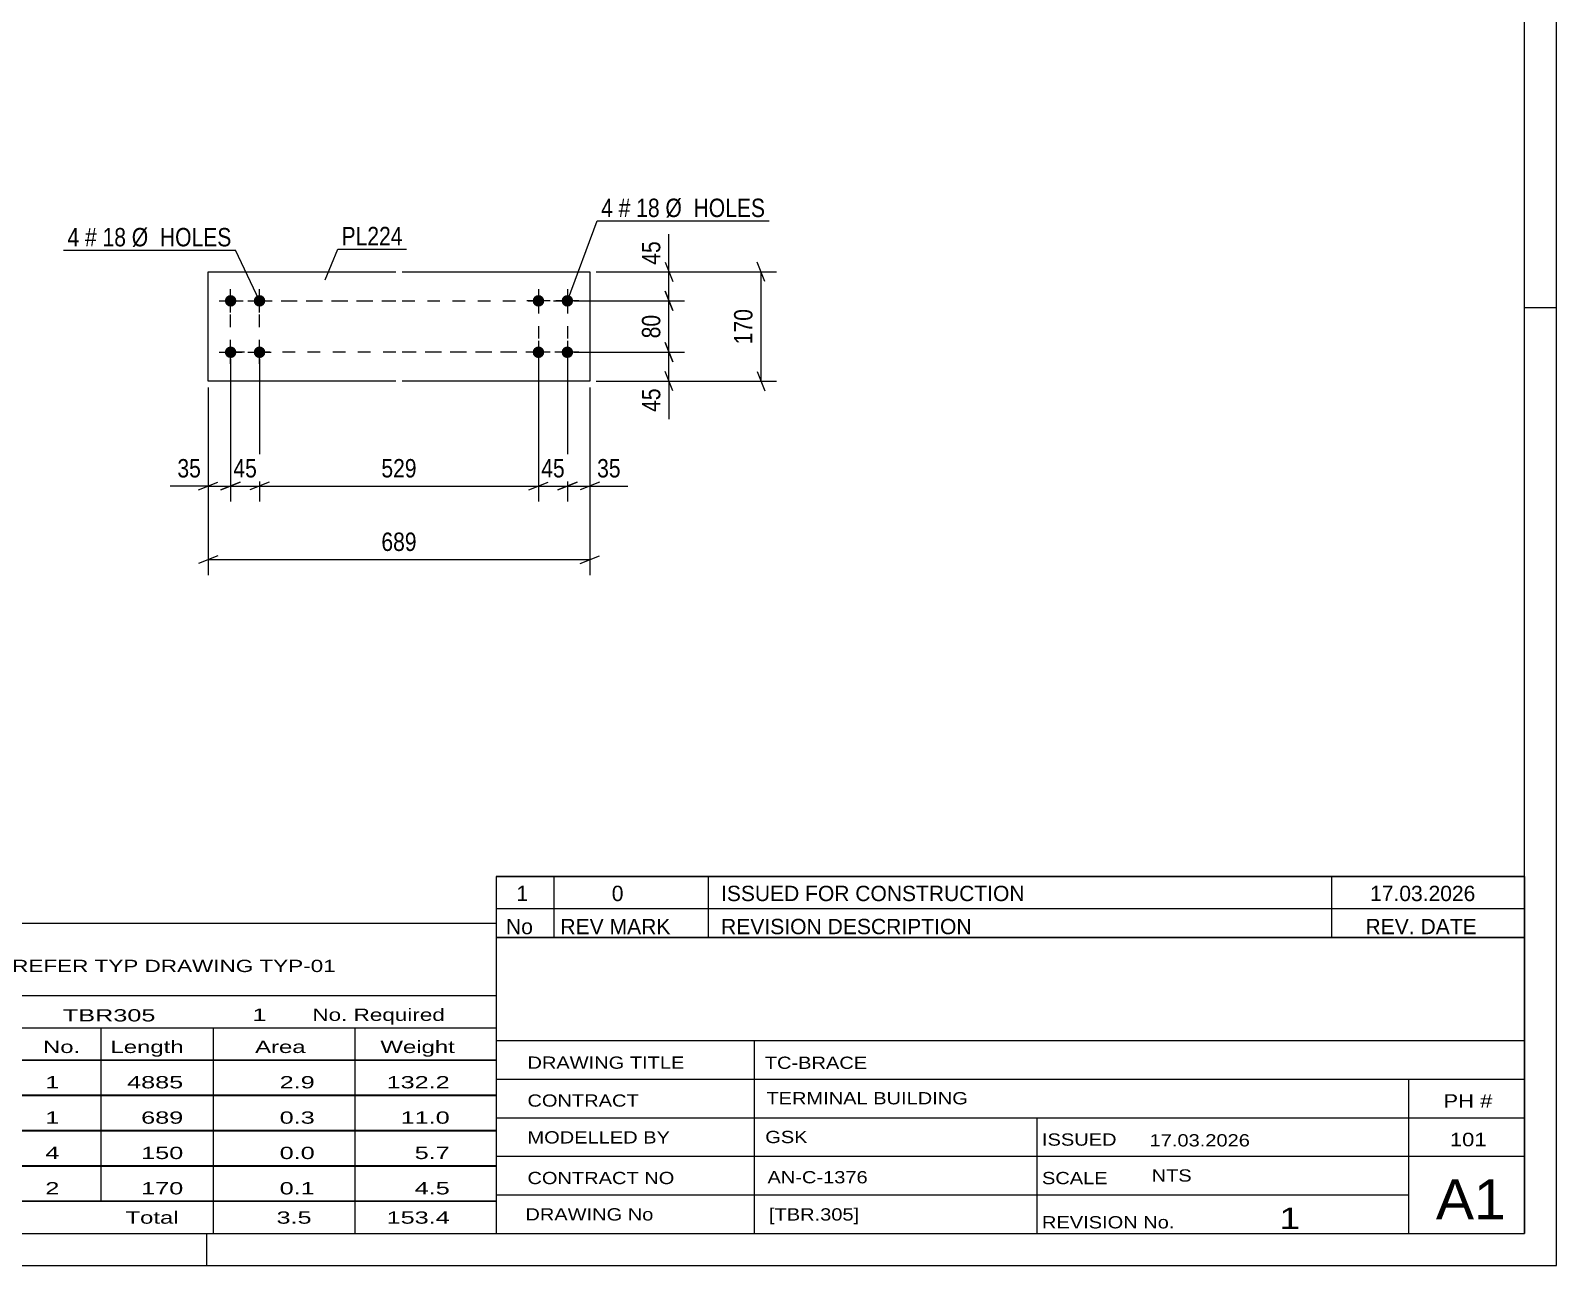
# Model space of a CAD drawing. Header units: millimetres. Extents: x 0 to 594, y 0 to 420.
# Drawn here: x 356.6 to 594, y 0 to 192.2 of the extents above; entities that cross this region are included whole.
import ezdxf

# ---------------------------------------------------------------- set-up
doc = ezdxf.new("R2010")
doc.units = ezdxf.units.MM
doc.linetypes.add('DXK_LINE_DOT2', pattern=[3.9198, 1.9599, -1.9599])
doc.styles.add('Arial Narrow', font='ARIALN.TTF', dxfattribs={"height": 0.2})

# ---------------------------------------------------------------- blocks, each defined once
blk = doc.blocks.new('Unknown-580609718-1130')
at = {"color": 5, "linetype": 'Continuous'}
for p, q in [((594, 0), (594, 420)), ((589, 5), (589, 415)), ((594, 149), (589, 149)), ((5, 5), (589, 5)), ((384, 0), (384, 5)), ((0, 0), (594, 0))]:
    blk.add_line(p, q, dxfattribs=at)
blk = doc.blocks.new('Part-580609718-3544 - 3543')
at = {"color": 2, "linetype": 'Continuous'}
for p, q in [((384.19, 154.6), (413.39, 154.6)), ((384.19, 137.6), (384.19, 154.6)), ((414.39, 154.6), (443.59, 154.6)), ((443.59, 154.6), (443.59, 137.6)), ((413.39, 137.6), (384.19, 137.6)), ((443.59, 137.6), (414.39, 137.6))]:
    blk.add_line(p, q, dxfattribs=at)
blk = doc.blocks.new('Bolt-580609718-3545 - 3543')
at = {"linetype": 'Continuous'}
for points in [[(435.59, 149.2, -1), (435.59, 151, -1)], [(440.09, 149.2, -1), (440.09, 151, -1)], [(435.59, 141.2, -1), (435.59, 143, -1)], [(440.09, 141.2, -1), (440.09, 143, -1)]]:
    blk.add_hatch(color=1, dxfattribs=at).paths.add_polyline_path(points)
at = {"color": 1, "linetype": 'Continuous'}
for p, q in [((437.39, 150.1), (433.79, 150.1)), ((435.59, 151.9), (435.59, 148.3)), ((441.89, 150.1), (438.29, 150.1)), ((440.09, 151.9), (440.09, 148.3)), ((435.59, 143.9), (435.59, 140.3)), ((440.09, 143.9), (440.09, 140.3)), ((437.39, 142.1), (433.79, 142.1)), ((441.89, 142.1), (438.29, 142.1))]:
    blk.add_line(p, q, dxfattribs=at)
blk = doc.blocks.new('Bolt-580609718-3546 - 3543')
at = {"linetype": 'Continuous'}
for points in [[(387.69, 151, -1), (387.69, 149.2, -1)], [(392.19, 151, -1), (392.19, 149.2, -1)], [(387.69, 143, -1), (387.69, 141.2, -1)], [(392.19, 143, -1), (392.19, 141.2, -1)]]:
    blk.add_hatch(color=1, dxfattribs=at).paths.add_polyline_path(points)
at = {"color": 1, "linetype": 'Continuous'}
for p, q in [((385.89, 150.1), (389.49, 150.1)), ((387.69, 148.3), (387.69, 151.9)), ((390.39, 150.1), (393.99, 150.1)), ((392.19, 148.3), (392.19, 151.9)), ((387.69, 140.3), (387.69, 143.9)), ((392.19, 140.3), (392.19, 143.9)), ((385.89, 142.1), (389.49, 142.1)), ((390.39, 142.1), (393.99, 142.1))]:
    blk.add_line(p, q, dxfattribs=at)
blk = doc.blocks.new('Rectangle-580609718-3720 - 3543')
at = {"color": 1, "linetype": 'DXK_LINE_DOT2'}
for p, q in [((387.69, 150.1), (413.39, 150.1)), ((387.69, 142.1), (387.69, 150.1)), ((414.39, 150.1), (440.09, 150.1)), ((440.09, 150.1), (440.09, 142.1)), ((413.39, 142.1), (387.69, 142.1)), ((440.09, 142.1), (414.39, 142.1))]:
    blk.add_line(p, q, dxfattribs=at)
blk = doc.blocks.new('Rectangle-580609718-3730 - 3543')
at = {"color": 1, "linetype": 'DXK_LINE_DOT2'}
for p, q in [((392.19, 150.1), (413.39, 150.1)), ((392.19, 142.1), (392.19, 150.1)), ((414.39, 150.1), (435.59, 150.1)), ((435.59, 150.1), (435.59, 142.1)), ((413.39, 142.1), (392.19, 142.1)), ((435.59, 142.1), (414.39, 142.1))]:
    blk.add_line(p, q, dxfattribs=at)
blk = doc.blocks.new('StraightDimension-580609718-3551 - 3543')
at = {"color": 7, "linetype": 'Continuous'}
for p, q in [((440.09, 141.1), (440.09, 118.87)), ((443.59, 136.6), (443.59, 118.87)), ((438.59, 120.67), (441.59, 121.87)), ((440.09, 121.27), (443.59, 121.27)), ((445.09, 121.87), (442.09, 120.67))]:
    blk.add_line(p, q, dxfattribs=at)
at = {"color": 0}
blk.add_wipeout([(448.98, 122.02), (448.98, 126.22), (444.12, 126.22), (444.12, 122.02)], dxfattribs=at)
at = {"color": 7, "linetype": 'Continuous'}
blk.add_line((443.59, 121.27), (449.5, 121.27), dxfattribs=at)
blk.add_line((443.59, 121.27), (449.5, 121.27), dxfattribs=at)
at = {"color": 3, "style": 'Arial Narrow'}
blk.add_text('35', height=2.863, dxfattribs=at).set_placement((444.72, 122.62))
blk = doc.blocks.new('StraightDimension-580609718-3552 - 3543')
at = {"color": 7, "linetype": 'Continuous'}
for p, q in [((435.59, 141.1), (435.59, 118.87)), ((440.09, 141.1), (440.09, 118.87)), ((434.09, 120.67), (437.09, 121.87)), ((435.59, 121.27), (440.09, 121.27)), ((441.59, 121.87), (438.59, 120.67))]:
    blk.add_line(p, q, dxfattribs=at)
at = {"color": 0}
blk.add_wipeout([(440.27, 122.02), (440.27, 126.22), (435.42, 126.22), (435.42, 122.02)], dxfattribs=at)
at = {"color": 3, "style": 'Arial Narrow'}
blk.add_text('45', height=2.863, dxfattribs=at).set_placement((436.02, 122.62))
blk = doc.blocks.new('StraightDimension-580609718-3553 - 3543')
at = {"color": 7, "linetype": 'Continuous'}
for p, q in [((392.19, 141.1), (392.19, 118.87)), ((435.59, 141.1), (435.59, 118.87)), ((393.69, 121.87), (390.69, 120.67)), ((392.19, 121.27), (435.59, 121.27)), ((434.09, 120.67), (437.09, 121.87))]:
    blk.add_line(p, q, dxfattribs=at)
at = {"color": 0}
blk.add_wipeout([(417.24, 122.02), (417.24, 126.22), (410.55, 126.22), (410.55, 122.02)], dxfattribs=at)
at = {"color": 3, "style": 'Arial Narrow'}
blk.add_text('529', height=2.863, dxfattribs=at).set_placement((411.15, 122.62))
blk = doc.blocks.new('StraightDimension-580609718-3554 - 3543')
at = {"color": 7, "linetype": 'Continuous'}
for p, q in [((387.69, 141.1), (387.69, 118.87)), ((392.19, 141.1), (392.19, 118.87)), ((386.19, 120.67), (389.19, 121.87)), ((387.69, 121.27), (392.19, 121.27)), ((393.69, 121.87), (390.69, 120.67))]:
    blk.add_line(p, q, dxfattribs=at)
at = {"color": 0}
blk.add_wipeout([(392.37, 122.02), (392.37, 126.22), (387.52, 126.22), (387.52, 122.02)], dxfattribs=at)
at = {"color": 3, "style": 'Arial Narrow'}
blk.add_text('45', height=2.863, dxfattribs=at).set_placement((388.12, 122.62))
blk = doc.blocks.new('StraightDimension-580609718-3555 - 3543')
at = {"color": 7, "linetype": 'Continuous'}
for p, q in [((387.69, 141.1), (387.69, 118.87)), ((384.19, 136.6), (384.19, 118.87)), ((382.69, 120.67), (385.69, 121.87)), ((384.19, 121.27), (387.69, 121.27)), ((389.19, 121.87), (386.19, 120.67))]:
    blk.add_line(p, q, dxfattribs=at)
at = {"color": 0}
blk.add_wipeout([(383.67, 122.02), (383.67, 126.22), (378.81, 126.22), (378.81, 122.02)], dxfattribs=at)
at = {"color": 7, "linetype": 'Continuous'}
blk.add_line((384.19, 121.27), (378.29, 121.27), dxfattribs=at)
blk.add_line((384.19, 121.27), (378.29, 121.27), dxfattribs=at)
at = {"color": 3, "style": 'Arial Narrow'}
blk.add_text('35', height=2.863, dxfattribs=at).set_placement((379.41, 122.62))
blk = doc.blocks.new('StraightDimension-580609718-3571 - 3543')
at = {"color": 7, "linetype": 'Continuous'}
for p, q in [((384.19, 136.6), (384.19, 107.43)), ((443.59, 136.6), (443.59, 107.43)), ((385.69, 110.43), (382.69, 109.23)), ((384.19, 109.83), (443.59, 109.83)), ((442.09, 109.23), (445.09, 110.43))]:
    blk.add_line(p, q, dxfattribs=at)
at = {"color": 0}
blk.add_wipeout([(417.24, 110.58), (417.24, 114.78), (410.55, 114.78), (410.55, 110.58)], dxfattribs=at)
at = {"color": 3, "style": 'Arial Narrow'}
blk.add_text('689', height=2.863, dxfattribs=at).set_placement((411.15, 111.18))
blk = doc.blocks.new('StraightDimension-580609718-3591 - 3543')
at = {"color": 7, "linetype": 'Continuous'}
for p, q in [((444.59, 154.6), (472.64, 154.6)), ((470.84, 153.1), (469.64, 156.1)), ((470.24, 137.6), (470.24, 154.6)), ((469.64, 139.1), (470.84, 136.1)), ((444.59, 137.6), (472.64, 137.6))]:
    blk.add_line(p, q, dxfattribs=at)
at = {"color": 0}
blk.add_wipeout([(469.49, 149.44), (465.29, 149.44), (465.29, 142.75), (469.49, 142.75)], dxfattribs=at)
at = {"color": 3, "style": 'Arial Narrow'}
blk.add_text('170', height=2.863, rotation=90.0002, dxfattribs=at).set_placement((468.89, 143.35))
blk = doc.blocks.new('StraightDimension-580609718-3698 - 3543')
at = {"color": 7, "linetype": 'Continuous'}
for p, q in [((444.59, 154.6), (458.3, 154.6)), ((455.3, 156.1), (456.5, 153.1)), ((455.9, 150.1), (455.9, 154.6)), ((441.09, 150.1), (458.3, 150.1)), ((456.5, 148.6), (455.3, 151.6))]:
    blk.add_line(p, q, dxfattribs=at)
at = {"color": 0}
blk.add_wipeout([(455.15, 159.98), (450.95, 159.98), (450.95, 155.12), (455.15, 155.12)], dxfattribs=at)
at = {"color": 7, "linetype": 'Continuous'}
blk.add_line((455.9, 154.6), (455.9, 160.5), dxfattribs=at)
blk.add_line((455.9, 154.6), (455.9, 160.5), dxfattribs=at)
at = {"color": 3, "style": 'Arial Narrow'}
blk.add_text('45', height=2.863, rotation=90.0002, dxfattribs=at).set_placement((454.55, 155.72))
blk = doc.blocks.new('StraightDimension-580609718-3699 - 3543')
at = {"color": 7, "linetype": 'Continuous'}
for p, q in [((441.09, 150.1), (458.3, 150.1)), ((455.3, 151.6), (456.5, 148.6)), ((455.9, 142.1), (455.9, 150.1)), ((456.5, 140.6), (455.3, 143.6)), ((441.09, 142.1), (458.3, 142.1))]:
    blk.add_line(p, q, dxfattribs=at)
at = {"color": 0}
blk.add_wipeout([(455.15, 148.52), (450.95, 148.52), (450.95, 143.67), (455.15, 143.67)], dxfattribs=at)
at = {"color": 3, "style": 'Arial Narrow'}
blk.add_text('80', height=2.863, rotation=90.0002, dxfattribs=at).set_placement((454.55, 144.27))
blk = doc.blocks.new('StraightDimension-580609718-3700 - 3543')
at = {"color": 7, "linetype": 'Continuous'}
for p, q in [((455.3, 143.6), (456.5, 140.6)), ((441.09, 142.1), (458.3, 142.1)), ((455.9, 137.6), (455.9, 142.1)), ((456.5, 136.1), (455.3, 139.1)), ((444.59, 137.6), (458.3, 137.6))]:
    blk.add_line(p, q, dxfattribs=at)
at = {"color": 0}
blk.add_wipeout([(455.15, 137.07), (450.95, 137.07), (450.95, 132.22), (455.15, 132.22)], dxfattribs=at)
at = {"color": 7, "linetype": 'Continuous'}
blk.add_line((455.9, 137.6), (455.9, 131.69), dxfattribs=at)
blk.add_line((455.9, 137.6), (455.9, 131.69), dxfattribs=at)
at = {"color": 3, "style": 'Arial Narrow'}
blk.add_text('45', height=2.863, rotation=90.0002, dxfattribs=at).set_placement((454.55, 132.82))
blk = doc.blocks.new('Unknown-580609718-4429')
at = {"color": 7, "linetype": 'Continuous'}
for p, q in [((429, 60.55), (589, 60.55)), ((589, 60.55), (429, 60.55)), ((429, 60.55), (429, 55.55)), ((438, 60.55), (438, 55.55)), ((462, 60.55), (462, 55.55)), ((559, 60.55), (559, 55.55)), ((589, 60.55), (589, 55.55)), ((429, 55.55), (589, 55.55)), ((429, 55.55), (429, 51.05)), ((429, 55.55), (589, 55.55)), ((438, 55.55), (438, 51.05)), ((462, 55.55), (462, 51.05)), ((559, 55.55), (559, 51.05)), ((589, 55.55), (589, 51.05)), ((589, 51.05), (429, 51.05))]:
    blk.add_line(p, q, dxfattribs=at)
at = {"color": 7, "linetype": 'Continuous', "style": 'Arial Narrow'}
for s, height, width, p in [('1', 2.39, 1.196471, (432.16, 56.7)), ('0', 2.39, 1.196471, (447, 56.7)), ('ISSUED FOR CONSTRUCTION', 2.3861, 1.196471, (464, 56.7)), ('17.03.2026', 2.386, 1.196471, (565, 56.7)), ('No', 2.386, 1.2, (430.54, 51.55)), ('REV MARK', 2.386, 1.2, (439, 51.55)), ('REVISION DESCRIPTION', 2.3861, 1.2, (464, 51.55)), ('REV. DATE', 2.386, 1.2, (564.28, 51.55))]:
    blk.add_text(s, height=height, dxfattribs=dict(at, width=width)).set_placement(p)
blk = doc.blocks.new('Unknown-580609718-4428')
at = {"color": 7, "linetype": 'Continuous'}
for p, q in [((429, 51.05), (429, 5)), ((429, 51.05), (589, 51.05)), ((589, 51), (589, 5)), ((429, 35), (589, 35)), ((469.14, 35), (469.14, 5)), ((429, 29), (589, 29)), ((571, 5.05), (571, 29.05)), ((429, 23), (589, 23)), ((513.14, 23), (513.14, 5)), ((429, 17), (589, 17)), ((429, 11), (571, 11)), ((429, 5), (589, 5))]:
    blk.add_line(p, q, dxfattribs=at)
at = {"color": 7, "style": 'Arial Narrow'}
for s, height, width, p in [('DRAWING TITLE', 1.9089, 1.425378, (433.88, 30.61)), ('TC-BRACE', 1.909, 1.425378, (470.81, 30.59)), ('CONTRACT', 1.909, 1.425378, (433.88, 24.71)), ('TERMINAL BUILDING', 1.9089, 1.425378, (471.06, 25.07)), ('MODELLED BY', 1.9089, 1.425378, (433.88, 18.98)), ('GSK', 1.909, 1.425378, (470.88, 19.04)), ('ISSUED', 1.909, 1.425378, (513.94, 18.64)), ('17.03.2026', 1.909, 1.425378, (530.69, 18.52)), ('CONTRACT NO', 1.9089, 1.425378, (433.88, 12.66)), ('AN-C-1376', 1.909, 1.425378, (471.23, 12.78)), ('SCALE', 1.909, 1.425378, (513.94, 12.65)), ('A1', 6.204, 1.25, (575.24, 7.2)), ('DRAWING No', 1.909, 1.425378, (433.56, 7)), ('[TBR.305]', 1.909, 1.425378, (471.46, 6.99)), ('REVISION No.', 1.9089, 1.425378, (513.94, 5.77)), ('1', 3.34, 1.5, (550.91, 5.68))]:
    blk.add_text(s, height=height, dxfattribs=dict(at, width=width)).set_placement(p)
at = {"color": 7, "linetype": 'Continuous', "style": 'Arial Narrow'}
for s, height, width, p in [('PH #', 2.1, 1.42538, (576.4, 24.55)), ('101', 2.1, 1.42538, (577.41, 18.55)), ('NTS', 1.909, 1.425378, (531, 13.05))]:
    blk.add_text(s, height=height, dxfattribs=dict(at, width=width)).set_placement(p)
blk = doc.blocks.new('Unknown-580609718-4430')
at = {"color": 7, "linetype": 'Continuous'}
for p, q in [((269, 53.25), (429, 53.25)), ((269, 42), (269, 53.25)), ((429, 53.25), (429, 42)), ((269, 42), (429, 42)), ((269, 42), (269, 37)), ((429, 42), (429, 37)), ((269, 37), (429, 37)), ((269, 37), (269, 32)), ((293, 37), (293, 32)), ((328.5, 37), (328.5, 32)), ((354.5, 37), (354.5, 32)), ((367.5, 37), (367.5, 32)), ((385, 37), (385, 32)), ((407, 37), (407, 32)), ((429, 37), (429, 32)), ((269, 32), (429, 32)), ((269, 31.95), (269, 26.55)), ((269, 31.95), (429, 31.95)), ((293, 32), (293, 26.5)), ((328.5, 32), (328.5, 26.5)), ((354.5, 32), (354.5, 26.5)), ((367.5, 32), (367.5, 26.5)), ((385, 32), (385, 26.5)), ((407, 32), (407, 26.5)), ((429, 31.95), (429, 26.55)), ((269, 26.55), (429, 26.55)), ((269, 26.45), (269, 21.05)), ((269, 26.45), (429, 26.45)), ((293, 26.5), (293, 21)), ((328.5, 26.5), (328.5, 21)), ((354.5, 26.5), (354.5, 21)), ((367.5, 26.5), (367.5, 21)), ((385, 26.5), (385, 21)), ((407, 26.5), (407, 21)), ((429, 26.45), (429, 21.05)), ((269, 21.05), (429, 21.05)), ((269, 20.95), (269, 15.55)), ((269, 20.95), (429, 20.95)), ((293, 21), (293, 15.5)), ((328.5, 21), (328.5, 15.5)), ((354.5, 21), (354.5, 15.5)), ((367.5, 21), (367.5, 15.5)), ((385, 21), (385, 15.5)), ((407, 21), (407, 15.5)), ((429, 20.95), (429, 15.55)), ((269, 15.55), (429, 15.55)), ((269, 15.45), (269, 10.05)), ((269, 15.45), (429, 15.45)), ((293, 15.5), (293, 10)), ((328.5, 15.5), (328.5, 10)), ((354.5, 15.5), (354.5, 10)), ((367.5, 15.5), (367.5, 10)), ((385, 15.5), (385, 10)), ((407, 15.5), (407, 10)), ((429, 15.45), (429, 10.05)), ((269, 10.05), (429, 10.05)), ((269, 10), (429, 10)), ((269, 10), (269, 5)), ((385, 10), (385, 5)), ((407, 10), (407, 5)), ((429, 10), (429, 5)), ((269, 5), (429, 5))]:
    blk.add_line(p, q, dxfattribs=at)
at = {"color": 7, "style": 'Arial Narrow'}
for s, height, width, p in [('GENERAL NOTES & WELD DETAILS :', 2.8633, 1.4, (270.15, 45.56)), ('REFER TYP DRAWING TYP-01', 1.9089, 1.6, (353.7, 45.66)), ("MATERIAL LIST FOR ASSEMBLY MK'D", 1.9089, 1.6, (270.15, 38.06)), ('TBR305', 1.909, 1.794707, (361.59, 37.97)), ('1', 1.91, 1.794707, (391.08, 38.06)), ('No. Required', 1.9089, 1.6, (400.41, 38.06)), ('Mark', 1.909, 1.7, (270.34, 33)), ('Profile', 1.909, 1.7, (303.41, 33)), ('Material', 1.909, 1.7, (333.54, 33.06)), ('No.', 1.909, 1.7, (358.5, 33.06)), ('Length', 1.909, 1.7, (369, 33.06)), ('Area', 1.909, 1.7, (391.5, 33.06)), ('Weight', 1.909, 1.7, (411, 33.06))]:
    blk.add_text(s, height=height, dxfattribs=dict(at, width=width)).set_placement(p)
at = {"color": 7, "linetype": 'Continuous', "style": 'Arial Narrow'}
for s, height, width, p in [('TBR305', 1.909, 1.794707, (270.5, 27.56)), ('SHS150*6', 1.909, 1.794707, (295, 27.56)), ('E350', 1.909, 1.794707, (334.74, 27.56)), ('1', 1.91, 1.794707, (358.86, 27.56)), ('4885', 1.909, 1.794707, (371.58, 27.56)), ('2.9', 1.909, 1.794707, (395.32, 27.56)), ('132.2', 1.909, 1.794707, (411.96, 27.56)), ('PL224', 1.909, 1.794707, (270.5, 22.06)), ('PL12*170', 1.909, 1.794707, (295, 22.06)), ('E350', 1.909, 1.794707, (334.74, 22.06)), ('1', 1.91, 1.794707, (358.86, 22.06)), ('689', 1.909, 1.794707, (373.77, 22.06)), ('0.3', 1.909, 1.794707, (395.32, 22.06)), ('11.0', 1.909, 1.794707, (414.14, 22.06)), ('PL40', 1.909, 1.794707, (270.5, 16.56)), ('PL10*120', 1.909, 1.794707, (295, 16.56)), ('E350', 1.909, 1.794707, (334.74, 16.56)), ('4', 1.91, 1.794707, (358.86, 16.56)), ('150', 1.909, 1.794707, (373.77, 16.56)), ('0.0', 1.909, 1.794707, (395.32, 16.56)), ('5.7', 1.909, 1.794707, (416.33, 16.56)), ('PL98', 1.909, 1.794707, (270.5, 11.06)), ('PL10*170', 1.909, 1.794707, (295, 11.06)), ('E350', 1.909, 1.794707, (334.74, 11.06)), ('2', 1.91, 1.794707, (358.86, 11.06)), ('170', 1.909, 1.794707, (373.77, 11.06)), ('0.1', 1.909, 1.794707, (395.32, 11.06)), ('4.5', 1.909, 1.794707, (416.33, 11.06)), ('Total', 1.909, 1.7, (371.33, 6.5)), ('3.5', 1.909, 1.794707, (394.83, 6.5)), ('153.4', 1.909, 1.794707, (411.96, 6.5))]:
    blk.add_text(s, height=height, dxfattribs=dict(at, width=width)).set_placement(p)
blk = doc.blocks.new('Mark-580609718-3594 - 3543')
at = {"color": 0}
blk.add_wipeout([(414.45, 158.75), (414.45, 161.75), (404.95, 161.75), (404.95, 158.75)], dxfattribs=at)
blk.add_wipeout([(414.45, 158.75), (414.45, 161.75), (404.95, 161.75), (404.95, 158.75)], dxfattribs=at)
at = {"color": 30, "linetype": 'Continuous'}
for p, q in [((402.38, 153.39), (404.35, 158.15)), ((404.35, 158.15), (415.05, 158.15))]:
    blk.add_line(p, q, dxfattribs=at)
at = {"color": 3, "style": 'Arial Narrow'}
blk.add_text('PL224', height=2.863, dxfattribs=at).set_placement((404.95, 158.75))
blk = doc.blocks.new('Mark-580609718-3597 - 3543')
at = {"color": 0}
blk.add_wipeout([(447.17, 163.14), (447.17, 166.14), (445.34, 166.14), (445.34, 163.14)], dxfattribs=at)
blk.add_wipeout([(447.17, 163.14), (447.17, 166.14), (445.34, 166.14), (445.34, 163.14)], dxfattribs=at)
at = {"color": 7, "linetype": 'Continuous'}
blk.add_line((440.09, 150.1), (444.74, 162.54), dxfattribs=at)
at = {"color": 0}
blk.add_wipeout([(449.9, 163.14), (449.9, 166.14), (448.07, 166.14), (448.07, 163.14)], dxfattribs=at)
blk.add_wipeout([(449.9, 163.14), (449.9, 166.14), (448.07, 166.14), (448.07, 163.14)], dxfattribs=at)
at = {"color": 3, "style": 'Arial Narrow'}
blk.add_text('4', height=2.86, dxfattribs=at).set_placement((445.34, 163.14))
at = {"color": 0}
blk.add_wipeout([(454.45, 163.14), (454.45, 166.14), (450.8, 166.14), (450.8, 163.14)], dxfattribs=at)
blk.add_wipeout([(454.45, 163.14), (454.45, 166.14), (450.8, 166.14), (450.8, 163.14)], dxfattribs=at)
at = {"color": 3, "style": 'Arial Narrow'}
blk.add_text('#', height=2.86, dxfattribs=at).set_placement((448.07, 163.14))
at = {"color": 0}
blk.add_wipeout([(470.88, 163.14), (470.88, 166.14), (455.35, 166.14), (455.35, 163.14)], dxfattribs=at)
blk.add_wipeout([(470.88, 163.14), (470.88, 166.14), (455.35, 166.14), (455.35, 163.14)], dxfattribs=at)
at = {"color": 7, "linetype": 'Continuous'}
blk.add_line((444.74, 162.54), (471.48, 162.54), dxfattribs=at)
at = {"color": 3, "style": 'Arial Narrow'}
for s, p in [('18', (450.8, 163.14)), ('Ø  HOLES', (455.35, 163.14))]:
    blk.add_text(s, height=2.863, dxfattribs=at).set_placement(p)
blk = doc.blocks.new('Mark-580609718-3598 - 3543')
at = {"color": 0}
blk.add_wipeout([(364.13, 158.58), (364.13, 161.58), (362.3, 161.58), (362.3, 158.58)], dxfattribs=at)
blk.add_wipeout([(364.13, 158.58), (364.13, 161.58), (362.3, 161.58), (362.3, 158.58)], dxfattribs=at)
blk.add_wipeout([(366.86, 158.58), (366.86, 161.58), (365.03, 161.58), (365.03, 158.58)], dxfattribs=at)
blk.add_wipeout([(366.86, 158.58), (366.86, 161.58), (365.03, 161.58), (365.03, 158.58)], dxfattribs=at)
at = {"color": 3, "style": 'Arial Narrow'}
blk.add_text('4', height=2.86, dxfattribs=at).set_placement((362.3, 158.58))
at = {"color": 0}
blk.add_wipeout([(371.41, 158.58), (371.41, 161.58), (367.76, 161.58), (367.76, 158.58)], dxfattribs=at)
blk.add_wipeout([(371.41, 158.58), (371.41, 161.58), (367.76, 161.58), (367.76, 158.58)], dxfattribs=at)
at = {"color": 3, "style": 'Arial Narrow'}
blk.add_text('#', height=2.86, dxfattribs=at).set_placement((365.03, 158.58))
at = {"color": 0}
blk.add_wipeout([(387.84, 158.58), (387.84, 161.58), (372.31, 161.58), (372.31, 158.58)], dxfattribs=at)
blk.add_wipeout([(387.84, 158.58), (387.84, 161.58), (372.31, 161.58), (372.31, 158.58)], dxfattribs=at)
at = {"color": 7, "linetype": 'Continuous'}
for p in [(361.7, 157.98), (392.19, 150.1)]:
    blk.add_line(p, (388.44, 157.98), dxfattribs=at)
at = {"color": 3, "style": 'Arial Narrow'}
for s, p in [('18', (367.76, 158.58)), ('Ø  HOLES', (372.31, 158.58))]:
    blk.add_text(s, height=2.863, dxfattribs=at).set_placement(p)

msp = doc.modelspace()

# ---------------------------------------------------------------- block references
for name in ['Unknown-580609718-1130', 'Part-580609718-3544 - 3543', 'Bolt-580609718-3546 - 3543', 'Rectangle-580609718-3720 - 3543', 'Rectangle-580609718-3730 - 3543', 'Bolt-580609718-3545 - 3543', 'Unknown-580609718-4429', 'Unknown-580609718-4430', 'Unknown-580609718-4428']:
    msp.add_blockref(name, (0, 0))

# ---------------------------------------------------------------- next in the draw order: block references
for name in ['Mark-580609718-3598 - 3543', 'Mark-580609718-3594 - 3543', 'StraightDimension-580609718-3551 - 3543']:
    msp.add_blockref(name, (0, 0))

# ---------------------------------------------------------------- next in the draw order: block references
msp.add_blockref('StraightDimension-580609718-3552 - 3543', (0, 0))

# ---------------------------------------------------------------- next in the draw order: block references
msp.add_blockref('StraightDimension-580609718-3553 - 3543', (0, 0))

# ---------------------------------------------------------------- next in the draw order: block references
msp.add_blockref('StraightDimension-580609718-3554 - 3543', (0, 0))

# ---------------------------------------------------------------- next in the draw order: block references
msp.add_blockref('StraightDimension-580609718-3555 - 3543', (0, 0))

# ---------------------------------------------------------------- next in the draw order: block references
msp.add_blockref('StraightDimension-580609718-3571 - 3543', (0, 0))

# ---------------------------------------------------------------- next in the draw order: block references
msp.add_blockref('StraightDimension-580609718-3591 - 3543', (0, 0))

# ---------------------------------------------------------------- next in the draw order: block references
msp.add_blockref('StraightDimension-580609718-3698 - 3543', (0, 0))

# ---------------------------------------------------------------- next in the draw order: block references
msp.add_blockref('StraightDimension-580609718-3699 - 3543', (0, 0))

# ---------------------------------------------------------------- next in the draw order: block references
for name in ['Mark-580609718-3597 - 3543', 'StraightDimension-580609718-3700 - 3543']:
    msp.add_blockref(name, (0, 0))

doc.saveas('drawing.dxf')
